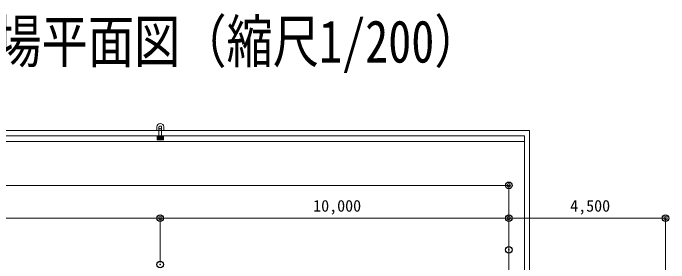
# Model space of a CAD drawing. Units: millimetres, scale not verified. Extents: x -18096 to 46307, y -19066 to 29624.
# Drawn here: x 14359 to 33177, y 22261 to 29431 of the extents above; entities that cross this region are included whole.
import ezdxf
from ezdxf.enums import TextEntityAlignment as Align

# ---------------------------------------------------------------- set-up
doc = ezdxf.new("R2010")
doc.units = ezdxf.units.MM
doc.header["$LTSCALE"] = 380
doc.header["$PDMODE"] = 32
doc.header["$PDSIZE"] = 190
doc.linetypes.add('USER1', pattern=[1.693333, 0.846667, -0.846667])
doc.linetypes.add('USER3', pattern=[6.773333, 5.503333, -0.423333, 0.423333, -0.423333])
doc.layers.add('0-4_3-4', color=3, linetype='Continuous')
doc.layers.add('1-F_Defpoints', color=5, linetype='Continuous')
for name, color, linetype, lineweight in [('1-9_0-9', 8, 'Continuous', 18), ('1-E_0', 1, 'Continuous', 18), ('2-A_0-4', 8, 'USER3', 18), ('3-0_KUTAI', 1, 'Continuous', 18)]:
    doc.layers.add(name, color=color, linetype=linetype, lineweight=lineweight)
doc.styles.add('ＭＳ ゴシック', font='')
doc.styles.get('ＭＳ ゴシック').set_extended_font_data('MS Gothic')

# ---------------------------------------------------------------- blocks, each defined once
blk = doc.blocks.new('_Origin')
at = {"layer": '1-E_0'}
blk.add_line((0, 0), (-380, 0), dxfattribs=at)
blk.add_circle((0, 0), 190, dxfattribs=at)

msp = doc.modelspace()

# ---------------------------------------------------------------- linework, layer by layer
at = {"layer": '1-9_0-9'}
for p, q in [((18481.9, 26063.1), (18481.9, 26163.1)), ((18681.9, 26063.1), (18681.9, 26163.1)), ((-12018.1, 26063.1), (29181.9, 26063.1)), ((29181.9, 21663.1), (29181.9, 26063.1)), ((-11868.1, 25913.1), (29031.9, 25913.1)), ((18491.9, 25913.1), (18491.9, 25798.1)), ((18491.9, 25798.1), (18671.9, 25798.1)), ((18508.4, 25913.1), (18508.4, 25814.6)), ((18508.4, 25814.6), (18655.4, 25814.6)), ((18655.4, 25913.1), (18655.4, 25814.6)), ((18671.9, 25913.1), (18671.9, 25798.1)), ((29031.9, 25913.1), (29031.9, 21663.1)), ((-11868.1, 25748.1), (29031.9, 25748.1))]:
    msp.add_line(p, q, dxfattribs=at)
at = {"layer": '1-9_0-9', "linetype": 'USER1'}
for p, q in [((18542, 26141.5), (18542, 25913.1)), ((18621.8, 26141.5), (18621.8, 25913.1))]:
    msp.add_line(p, q, dxfattribs=at)
msp.add_circle((18581.9, 26148.1), 40, dxfattribs=at)
at = {"layer": '1-9_0-9'}
msp.add_arc((18581.9, 26163.1), 100, 0, 180, dxfattribs=at)
at = {"layer": '1-F_Defpoints'}
for p in [(28581.9, 24486.5), (18581.9, 23545.7), (28581.9, 23545.7), (33081.9, 23545.7), (28581.9, 22634.4), (18581.9, 22213.1)]:
    msp.add_point(p, dxfattribs=at)
at = {"layer": '2-A_0-4'}
for p, q in [((18523.1, 25913.1), (18523.1, 25814.6)), ((18537.8, 25913.1), (18537.8, 25814.6)), ((18552.5, 25913.1), (18552.5, 25814.6)), ((18567.2, 25913.1), (18567.2, 25814.6)), ((18596.6, 25913.1), (18596.6, 25814.6)), ((18611.3, 25913.1), (18611.3, 25814.6)), ((18626, 25913.1), (18626, 25814.6)), ((18640.7, 25913.1), (18640.7, 25814.6))]:
    msp.add_line(p, q, dxfattribs=at)
at = {"layer": '3-0_KUTAI'}
for p, q in [((-11318.1, 24486.5), (28481.9, 24486.5)), ((28581.9, 22694.4), (28581.9, 24486.5)), ((8681.9, 23545.7), (18481.9, 23545.7)), ((18581.9, 22273.1), (18581.9, 23545.7)), ((18581.9, 22273.1), (18581.9, 23545.7)), ((18681.9, 23545.7), (28481.9, 23545.7)), ((28581.9, 23605.7), (28581.9, 23545.7)), ((28581.9, 21723.1), (28581.9, 23545.7)), ((28681.9, 23545.7), (32981.9, 23545.7)), ((33081.9, 21723.1), (33081.9, 23545.7))]:
    msp.add_line(p, q, dxfattribs=at)

# ---------------------------------------------------------------- block references
at = {"layer": '3-0_KUTAI', "xscale": 0.2631579, "yscale": 0.2631579}
for p in [(28581.9, 24486.5), (18581.9, 23545.7), (28581.9, 23545.7), (33081.9, 23545.7)]:
    msp.add_blockref('_Origin', p, dxfattribs=at)
at = {"layer": '3-0_KUTAI', "xscale": 0.2631579, "yscale": 0.2631579, "rotation": 180}
for p in [(18581.9, 23545.7), (28581.9, 23545.7)]:
    msp.add_blockref('_Origin', p, dxfattribs=at)

# ---------------------------------------------------------------- texts
at = {"layer": '0-4_3-4', "style": 'ＭＳ ゴシック', "width": 0.8}
msp.add_text('浜松市総合産業展示館\u3000\u30002階第3展示場平面図（縮尺1/200）', height=1216, dxfattribs=at).set_placement((-8704.6, 27646.5), align=Align.BOTTOM_LEFT)
at = {"layer": '3-0_KUTAI', "color": 3, "style": 'ＭＳ ゴシック'}
for s, p in [('10,000', (22969.8, 23630.2)), ('4,500', (30344.4, 23630.2))]:
    msp.add_text(s, height=337.1, dxfattribs=at).set_placement(p, align=Align.BOTTOM_LEFT)

doc.saveas('drawing.dxf')
